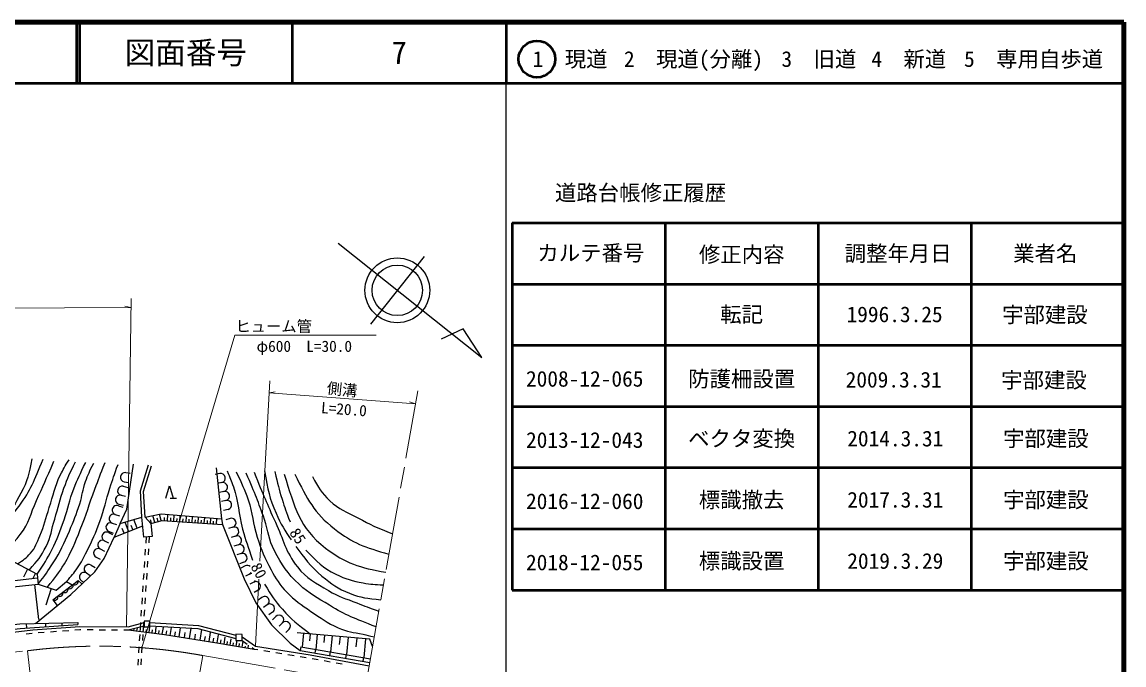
# Model space of a CAD drawing. Units: millimetres, scale not verified. Extents: x 40000 to 680000, y 20000 to 380000.
# Drawn here: x 499843 to 680000, y 274960 to 380000 of the extents above; entities that cross this region are included whole.
import ezdxf
from ezdxf.enums import TextEntityAlignment as Align

# ---------------------------------------------------------------- set-up
doc = ezdxf.new("R2010")
doc.units = ezdxf.units.MM
doc.header["$LTSCALE"] = 1000
doc.linetypes.add('CHAIN', pattern=[18.5, 12, -1.5, 3.5, -1.5])
for name, color, linetype, lineweight in [('M-BGD', 7, 'Continuous', 25), ('M-BMK', 2, 'CHAIN', 13), ('M-STR-HTXT', 7, 'Continuous', 13), ('M-TTL', 2, 'Continuous', 140), ('M-TTL-BAND', 7, 'Continuous', 25), ('M-TTL-FRAM', 2, 'Continuous', 50), ('M-TTL-LINE', 7, 'Continuous', 50), ('M-TTL-TXT', 7, 'Continuous', 50)]:
    doc.layers.add(name, color=color, linetype=linetype, lineweight=lineweight)
doc.styles.add('ＭＳ ゴシック', font='')
doc.styles.get('ＭＳ ゴシック').set_extended_font_data('MS Gothic')

msp = doc.modelspace()

# ---------------------------------------------------------------- linework, layer by layer
at = {"layer": 'M-BGD'}
for p, q in [((551528, 343859), (575002, 325179)), ((565589, 341690), (556799, 330644)), ((571959, 329856), (568380, 328193)), ((575002, 325179), (571959, 329856)), ((516786, 306379), (517527, 306268)), ((516562, 304896), (517304, 304784)), ((532173, 306223), (531442, 306054)), ((532509, 304761), (531779, 304593)), ((516038, 302693), (516768, 302518)), ((516386, 304152), (517116, 303978)), ((523370, 302233), (523970, 304233)), ((523970, 304233), (524570, 302233)), ((532846, 303299), (532115, 303131)), ((515598, 300970), (516302, 300714)), ((515690, 301234), (516419, 301059)), ((524070, 302233), (525070, 302233)), ((533182, 301837), (532451, 301669)), ((515086, 299560), (515790, 299304)), ((515897, 298063), (519450, 299089)), ((521560, 298246), (521240, 299375)), ((522607, 298542), (522311, 299590)), ((523119, 298550), (523154, 299066)), ((523635, 298515), (523705, 299547)), ((524652, 298446), (524721, 299462)), ((525652, 298378), (525720, 299378)), ((526650, 298310), (526717, 299295)), ((527648, 298243), (527713, 299212)), ((528645, 298175), (528710, 299128)), ((533518, 300375), (532788, 300207)), ((514573, 298150), (515278, 297894)), ((515897, 298063), (514879, 295855)), ((514879, 295855), (519572, 297701)), ((517275, 296797), (516687, 298291)), ((517958, 297066), (517690, 297749)), ((518641, 297335), (518104, 298701)), ((520995, 298087), (520836, 298651)), ((522083, 298394), (521935, 298918)), ((524144, 298480), (524178, 298988)), ((525152, 298412), (525186, 298912)), ((526151, 298344), (526184, 298837)), ((527149, 298277), (527182, 298761)), ((528147, 298209), (528179, 298686)), ((529144, 298142), (529176, 298610)), ((529643, 298108), (529707, 299045)), ((530142, 298074), (530173, 298535)), ((530641, 298040), (530703, 298962)), ((531140, 298006), (531170, 298459)), ((531639, 297973), (531700, 298878)), ((533862, 298889), (533146, 298665)), ((534310, 297458), (533594, 297234)), ((513989, 296590), (514659, 296251)), ((514061, 296740), (514766, 296484)), ((516528, 296503), (516234, 297250)), ((520132, 295880), (520066, 294883)), ((520635, 295920), (520570, 294922)), ((534758, 296026), (534042, 295802)), ((512635, 293913), (513305, 293574)), ((513312, 295251), (513982, 294913)), ((520000, 293885), (519934, 292887)), ((520504, 293924), (520438, 292926)), ((535206, 294595), (534491, 294371)), ((511959, 292574), (512628, 292236)), ((519868, 291889), (519802, 290891)), ((520372, 291929), (520306, 290931)), ((535654, 293163), (534939, 292939)), ((500747, 290627), (500071, 289324)), ((511150, 291262), (511788, 290868)), ((536102, 291732), (535387, 291508)), ((536301, 291128), (535641, 290772)), ((458336, 284288), (502344, 289169)), ((502051, 289950), (501602, 289086)), ((504871, 285602), (509016, 288761)), ((504871, 285602), (509016, 288761)), ((509016, 288761), (509641, 288191)), ((509573, 288710), (509951, 288477)), ((510362, 289986), (511000, 289592)), ((519736, 289893), (519671, 288896)), ((520240, 289933), (520174, 288935)), ((537013, 289808), (536353, 289452)), ((537725, 288488), (537065, 288132)), ((458446, 283295), (502454, 288175)), ((501883, 288111), (502515, 282409)), ((504630, 287447), (503720, 284727)), ((519605, 287898), (519539, 286900)), ((520108, 287937), (520043, 286939)), ((538438, 287168), (537777, 286812)), ((504871, 285602), (505576, 284664)), ((519473, 285902), (519407, 284904)), ((519977, 285942), (519911, 284944)), ((539070, 286004), (538461, 285566)), ((539945, 284785), (539335, 284348)), ((519341, 283906), (519275, 282909)), ((519845, 283946), (519779, 282948)), ((540819, 283566), (540210, 283129)), ((541335, 282863), (540819, 282318)), ((500543, 281712), (500561, 280961)), ((503671, 281787), (503686, 281182)), ((506333, 281851), (506345, 281369)), ((508940, 281913), (508954, 281554)), ((517213, 280693), (519788, 281377)), ((517216, 281193), (519793, 281890)), ((519209, 281911), (519144, 280913)), ((519629, 280380), (519731, 281169)), ((519713, 281950), (519647, 280953)), ((520621, 280251), (520740, 281171)), ((521641, 280118), (521773, 281139)), ((522776, 279970), (522953, 281102)), ((524069, 279768), (524270, 281061)), ((542424, 281831), (541908, 281287)), ((500492, 280058), (501485, 280174)), ((502482, 280253), (503479, 280324)), ((504477, 280395), (505474, 280466)), ((506472, 280537), (507469, 280609)), ((508467, 280680), (509313, 280740)), ((509313, 280740), (509465, 280739)), ((510464, 280733), (511464, 280727)), ((512464, 280721), (513464, 280716)), ((514464, 280710), (515464, 280704)), ((516464, 280698), (517213, 280693)), ((517646, 280637), (517664, 280778)), ((518141, 280573), (518172, 280805)), ((518637, 280508), (518698, 280974)), ((519078, 279915), (519012, 278917)), ((519133, 280444), (519184, 280839)), ((519581, 279955), (519515, 278957)), ((520125, 280315), (520184, 280775)), ((521131, 280185), (521197, 280695)), ((522209, 280045), (522282, 280612)), ((523422, 279869), (523523, 280515)), ((524806, 279653), (524922, 280391)), ((525544, 279538), (525775, 281014)), ((526387, 279406), (526519, 280249)), ((527230, 279275), (527493, 280960)), ((528092, 279140), (528226, 280002)), ((528954, 279005), (529223, 280729)), ((529700, 278889), (529817, 279635)), ((530447, 278772), (530680, 280265)), ((531093, 278671), (531194, 279317)), ((531739, 278570), (531954, 279860)), ((532866, 278381), (533055, 279509)), ((543513, 280800), (542997, 280255)), ((545833, 280144), (545630, 277891)), ((546960, 280043), (546858, 278916)), ((548086, 279942), (547867, 277508)), ((549303, 279832), (549194, 278615)), ((550520, 279723), (550284, 277094)), ((551835, 279604), (551716, 278290)), ((553149, 279486), (552894, 276646)), ((554569, 279358), (554441, 277938)), ((518946, 277920), (518880, 276922)), ((519450, 277959), (519384, 276961)), ((532303, 278476), (532397, 279039)), ((533360, 278299), (533442, 278792)), ((533853, 278217), (534017, 279203)), ((534346, 278134), (534421, 278586)), ((534839, 278052), (534990, 278955)), ((535332, 277970), (535411, 278444)), ((535825, 277887), (535984, 278835)), ((535832, 278942), (536649, 278367)), ((536319, 277805), (536358, 278042)), ((536812, 277723), (536891, 278197)), ((537467, 277791), (537798, 277558)), ((537798, 277558), (538386, 277464)), ((545437, 277924), (545336, 277333)), ((545437, 277924), (556805, 275976)), ((547766, 276916), (547867, 277508)), ((555989, 279230), (555713, 276163)), ((518814, 275924), (518748, 274926)), ((519318, 275963), (519252, 274966)), ((539373, 277306), (540361, 277147)), ((541348, 276989), (542335, 276831)), ((543323, 276673), (544310, 276515)), ((545298, 276356), (546285, 276198)), ((545336, 277333), (556700, 275385)), ((547271, 276031), (548255, 275852)), ((549238, 275672), (550222, 275493)), ((550182, 276502), (550284, 277094)), ((552792, 276055), (552894, 276646)), ((555611, 275572), (555713, 276163)), ((551206, 275314), (552190, 275134))]:
    msp.add_line(p, q, dxfattribs=at)
for points in [[(515897, 298063), (517002, 300392), (518068, 307775)], [(519450, 299089), (519223, 303383), (520536, 307654)], [(519949, 299116), (519727, 303321), (521014, 307507)], [(531581, 307154), (532163, 301454), (532478, 298813), (532636, 297905), (536146, 289032), (538058, 285132), (540628, 281502), (543701, 278519), (545336, 277333)], [(519949, 299116), (520911, 298063), (521145, 295960), (519735, 295849), (519450, 299089)], [(519949, 299118), (522569, 299642), (532478, 298813)], [(520911, 298063), (522727, 298576), (532636, 297905)], [(502027, 281748), (507805, 286496), (511771, 290158), (513280, 292368), (514879, 295855)], [(458446, 283295), (458336, 284288), (465093, 286051), (469284, 286507), (472898, 288784), (480434, 290487), (490295, 292688), (497677, 292221), (502317, 289812), (502344, 289169), (502454, 288175)], [(502454, 288175), (505424, 287181), (507121, 288603), (508053, 288026)], [(440809, 274829), (452642, 275024), (461753, 276026), (501608, 280692), (509297, 281240), (517216, 281193)], [(443531, 275133), (454003, 275528), (463353, 276563), (480362, 278689), (499542, 280889), (508954, 281554)], [(443559, 275880), (453936, 276325), (463260, 277358), (480266, 279484), (499479, 281687), (508940, 281913)], [(520737, 281376), (528606, 280925), (534790, 279287)], [(520741, 281877), (528685, 281422), (534798, 279803)], [(517213, 280693), (523150, 279922), (531677, 278580), (537798, 277558)], [(535841, 279547), (537991, 278033), (546923, 276602), (556603, 274838)], [(557161, 277986), (556681, 279168), (544837, 280234)]]:
    msp.add_lwpolyline(points, dxfattribs=at)
for points in [[(519787, 281179), (520735, 281171), (520744, 282128), (519795, 282137)], [(534785, 278959), (535832, 278942), (535847, 279956), (534800, 279972)]]:
    msp.add_lwpolyline(points, close=True, dxfattribs=at)
for radius in [5294, 4118]:
    msp.add_circle((561194, 336167), radius, dxfattribs=at)
for centre, radius, start, end in [((516674, 305638), 750, 81.42477, 261.42477), ((532341, 305492), 750, 282.95758, 102.95758), ((532678, 304030), 750, 282.95758, 102.95758), ((515864, 301963), 750, 76.57419, 256.57419), ((516212, 303422), 750, 76.57419, 256.57419), ((533014, 302568), 750, 282.95758, 102.95758), ((515342, 300265), 750, 70.04111, 250.04111), ((533350, 301106), 750, 282.95758, 102.95758), ((514830, 298855), 750, 70.04111, 250.04111), ((514317, 297445), 750, 70.04111, 250.04111), ((534086, 298174), 750, 287.38239, 107.38239), ((534534, 296742), 750, 287.38239, 107.38239), ((513651, 295920), 750, 63.17511, 243.17511), ((534982, 295311), 750, 287.38239, 107.38239), ((512297, 293243), 750, 63.17511, 243.17511), ((512974, 294582), 750, 63.17511, 243.17511), ((535430, 293879), 750, 287.38239, 107.38239), ((535878, 292448), 750, 287.38239, 107.38239), ((509967, 289348), 750, 58.28573, 238.28573), ((510756, 290624), 750, 58.28573, 238.28573), ((536657, 290468), 750, 49.41988, 118.34569), ((536657, 290468), 750, 298.34569, 328.63751), ((508473, 288614), 563, 239.53425, 15.07364), ((537369, 289148), 750, 88.00638, 118.34569), ((537369, 289148), 750, 298.34569, 328.9849), ((538081, 287828), 750, 298.34569, 118.34569), ((505986, 286719), 563, 239.53425, 15.07364), ((506815, 287351), 563, 239.53425, 15.07364), ((507644, 287982), 563, 239.53425, 15.07364), ((505156, 286087), 563, 239.53425, 15.07364), ((539508, 285394), 750, 305.65533, 125.65533), ((540382, 284175), 750, 305.65533, 125.65533), ((541879, 282347), 750, 316.55389, 136.55389), ((542968, 281316), 750, 316.55389, 136.55389)]:
    msp.add_arc(centre, radius, start, end, dxfattribs=at)
for points, knots in [([(454032, 302620), (456327, 300653), (457250, 299984), (459575, 298719), (462739, 296998), (464847, 296723), (468352, 295896), (472426, 294935), (474781, 294743), (478925, 294151), (481064, 293846), (482258, 293591), (484416, 293484), (486361, 293388), (487479, 293390), (489395, 293741), (491297, 294089), (492402, 294397), (494065, 295383), (495432, 296193), (495960, 296991), (497042, 298155), (498002, 299187), (498507, 299798), (499352, 300926), (501367, 303617), (501745, 304965), (503304, 308573)], [0, 0, 0, 0, 1, 1, 1, 2, 2, 2, 3, 3, 3, 4, 4, 4, 5, 5, 5, 6, 6, 6, 7, 7, 7, 8, 8, 8, 9, 9, 9, 9]), ([(501456, 308625), (500930, 306085), (500761, 305044), (499660, 303030), (498705, 301286), (498213, 300111), (496580, 298976), (495064, 297921), (493949, 297765), (492166, 297282), (490809, 296914), (490020, 296787), (488619, 296677), (487241, 296570), (486462, 296723), (485084, 296820), (481504, 297072), (479512, 297380), (475948, 297795), (473298, 298104), (471801, 298209), (469173, 298668), (467318, 298992), (466276, 299178), (464451, 299643), (463130, 299979), (462409, 300241), (461115, 300669), (458935, 301392), (458223, 301713), (455623, 302774)], [0, 0, 0, 0, 1, 1, 1, 2, 2, 2, 3, 3, 3, 4, 4, 4, 5, 5, 5, 6, 6, 6, 7, 7, 7, 8, 8, 8, 9, 9, 9, 10, 10, 10, 10]), ([(494986, 292392), (497163, 293788), (498123, 294417), (499561, 296265), (501036, 298163), (501196, 299640), (502203, 301823), (503355, 304321), (503704, 305137), (505058, 308261)], [0, 0, 0, 0, 1, 1, 1, 2, 2, 2, 3, 3, 3, 3]), ([(499080, 291493), (500099, 292110), (500523, 292400), (501231, 293209), (502063, 294159), (502234, 294910), (502741, 296066), (503507, 297812), (503689, 298886), (504301, 300692), (505000, 302755), (505130, 304021), (506100, 305971), (506603, 306985), (506800, 307373), (507525, 308494)], [0, 0, 0, 0, 1, 1, 1, 2, 2, 2, 3, 3, 3, 4, 4, 4, 5, 5, 5, 5]), ([(501037, 290477), (502420, 292056), (502962, 292668), (503782, 294321), (504589, 295948), (504648, 297019), (505179, 298755), (505787, 300744), (505971, 301909), (506698, 303857), (507340, 305580), (507618, 306182), (508581, 308170)], [0, 0, 0, 0, 1, 1, 1, 2, 2, 2, 3, 3, 3, 4, 4, 4, 4]), ([(502317, 289812), (503526, 291595), (503894, 292165), (504724, 293775), (505669, 295609), (506029, 296722), (506728, 298664), (507431, 300616), (507560, 301801), (508307, 303736), (508973, 305459), (509260, 306060), (510251, 308048)], [0, 0, 0, 0, 1, 1, 1, 2, 2, 2, 3, 3, 3, 4, 4, 4, 4]), ([(502454, 288175), (503686, 289716), (504047, 290219), (504936, 291619), (506162, 293549), (506656, 294750), (507578, 296842), (508331, 298550), (508701, 299532), (509279, 301306), (509731, 302693), (509727, 303548), (510220, 304920), (510655, 306130), (510865, 306567), (511557, 307927)], [0, 0, 0, 0, 1, 1, 1, 2, 2, 2, 3, 3, 3, 4, 4, 4, 5, 5, 5, 5]), ([(503982, 287663), (505364, 289348), (505789, 289923), (506758, 291497), (508021, 293549), (508455, 294856), (509370, 297085), (510409, 299616), (510777, 301115), (511739, 303675), (512378, 305377), (512586, 305921), (513409, 308018)], [0, 0, 0, 0, 1, 1, 1, 2, 2, 2, 3, 3, 3, 4, 4, 4, 4]), ([(507121, 288603), (507994, 289582), (508264, 289897), (508891, 290805), (509583, 291809), (509886, 292430), (510436, 293519), (511376, 295378), (511853, 296451), (512574, 298406), (513344, 300492), (513499, 301750), (514194, 303862), (514694, 305380), (514866, 305879), (515542, 307725)], [0, 0, 0, 0, 1, 1, 1, 2, 2, 2, 3, 3, 3, 4, 4, 4, 5, 5, 5, 5]), ([(533366, 306653), (533905, 305488), (534030, 305101), (534394, 304083), (535328, 301471), (535160, 299815), (535913, 297145), (536477, 295142), (536700, 294449), (537548, 292076)], [0, 0, 0, 0, 1, 1, 1, 2, 2, 2, 3, 3, 3, 3]), ([(534829, 306498), (535855, 304449), (536155, 303780), (536803, 301958), (537627, 299639), (537530, 298175), (538303, 295839), (539013, 293694), (539459, 292486), (540553, 290509), (541401, 288978), (541907, 288099), (543120, 286837), (544482, 285421), (545449, 284834), (547068, 283718), (548742, 282565), (549676, 281872), (551529, 281034), (553025, 280357), (553993, 280329), (555595, 279968), (556318, 279805), (556557, 279749), (557451, 279573)], [0, 0, 0, 0, 1, 1, 1, 2, 2, 2, 3, 3, 3, 4, 4, 4, 5, 5, 5, 6, 6, 6, 7, 7, 7, 8, 8, 8, 8]), ([(557725, 281168), (554115, 282612), (552920, 283016), (550108, 284705), (548083, 285921), (546873, 286544), (545133, 288140), (543174, 289937), (542372, 291290), (541106, 293628), (540112, 295463), (540167, 296747), (539487, 298721), (538451, 301732), (537998, 302717), (536487, 306301)], [0, 0, 0, 0, 1, 1, 1, 2, 2, 2, 3, 3, 3, 4, 4, 4, 5, 5, 5, 5]), ([(537790, 306459), (539385, 302514), (539813, 301437), (541264, 298287), (542594, 295399), (542895, 293484), (544857, 290983), (546399, 289017), (547818, 288416), (549950, 287114), (551629, 286088), (552740, 285828), (554569, 285100), (555980, 284539), (556472, 284356), (558184, 283752)], [0, 0, 0, 0, 1, 1, 1, 2, 2, 2, 3, 3, 3, 4, 4, 4, 5, 5, 5, 5]), ([(539487, 306656), (540088, 303476), (540232, 302298), (541383, 299747), (542195, 297947), (542754, 296910), (543852, 295385)], [0, 0, 0, 0, 1, 1, 1, 2, 2, 2, 2]), ([(541176, 306570), (541681, 304399), (541814, 303779), (542360, 302030), (542817, 300563), (542997, 300065), (543663, 298319)], [0, 0, 0, 0, 1, 1, 1, 2, 2, 2, 2]), ([(542725, 306104), (544397, 300788), (545155, 297328), (549436, 294062), (552740, 291542), (555078, 290865), (559310, 290106)], [0, 0, 0, 0, 1, 1, 1, 2, 2, 2, 2]), ([(544422, 306143), (546549, 301977), (547522, 299840), (550937, 297181), (553958, 294828), (555852, 294193), (559834, 293061)], [0, 0, 0, 0, 1, 1, 1, 2, 2, 2, 2]), ([(547305, 305748), (548317, 303893), (548776, 303116), (550147, 301800), (551660, 300348), (552885, 300001), (554727, 298997), (556893, 297817), (557747, 297481), (560421, 296374)], [0, 0, 0, 0, 1, 1, 1, 2, 2, 2, 3, 3, 3, 3]), ([(544627, 294320), (545999, 292428), (546921, 291118), (548884, 289483), (550475, 288157), (551461, 287447), (553384, 286679), (555289, 285920), (556233, 285828), (558514, 285617)], [0, 0, 0, 0, 1, 1, 1, 2, 2, 2, 3, 3, 3, 3]), ([(546229, 293739), (548154, 291774), (548913, 290860), (551124, 289791), (552784, 288988), (553809, 288686), (555625, 288370), (556912, 288145), (557432, 288095), (558946, 288055)], [0, 0, 0, 0, 1, 1, 1, 2, 2, 2, 3, 3, 3, 3]), ([(539487, 288174), (540675, 286212), (541116, 285550), (542407, 284063), (543962, 282271), (544760, 281716), (546960, 280043)], [0, 0, 0, 0, 1, 1, 1, 2, 2, 2, 2])]:
    msp.add_open_spline(points, degree=3, knots=knots, dxfattribs=at)
at = {"layer": 'M-BMK'}
for p, q in [((556156, 272315), (564565, 319745)), ((469604, 273859), (500751, 277282)), ((529401, 276492), (555576, 271909))]:
    msp.add_line(p, q, dxfattribs=at)
msp.add_arc((512532, 184578), 93450, 79.60016, 97.24234, dxfattribs=at)
at = {"layer": 'M-STR-HTXT'}
for p, q in [((311250, 332458), (517642, 333338)), ((517642, 333338), (516641, 333584)), ((517663, 334840), (516921, 281195)), ((538740, 291904), (540332, 321388)), ((540225, 319404), (541241, 319580)), ((540225, 319404), (564191, 317635)), ((564191, 317635), (563212, 317958)), ((537991, 278033), (538582, 288974)), ((500751, 277282), (503633, 251054)), ((529401, 276492), (524585, 248989))]:
    msp.add_line(p, q, dxfattribs=at)
msp.add_lwpolyline([(519437, 277772), (534633, 328822), (557749, 328822)], dxfattribs=at)
at = {"layer": 'M-TTL'}
for p, q in [((680000, 380000), (40000, 380000)), ((680000, 20000), (680000, 380000))]:
    msp.add_line(p, q, dxfattribs=at)
at = {"layer": 'M-TTL-BAND'}
msp.add_line((579000, 20000), (579000, 370000), dxfattribs=at)
at = {"layer": 'M-TTL-FRAM'}
for p, q in [((580000, 347197), (580000, 287197)), ((580000, 347197), (680000, 347197)), ((580000, 287197), (680000, 287197))]:
    msp.add_line(p, q, dxfattribs=at)
at = {"layer": 'M-TTL-LINE'}
for p, q in [((508747, 380000), (508747, 370000)), ((509247, 380000), (509247, 370000)), ((543997, 380000), (543997, 370000)), ((579000, 380000), (579000, 370000)), ((40000, 370000), (680000, 370000)), ((605000, 347197), (605000, 287197)), ((630000, 347197), (630000, 287197)), ((655000, 347197), (655000, 287197)), ((580000, 337197), (680000, 337197)), ((580000, 327197), (680000, 327197)), ((580000, 317197), (680000, 317197)), ((580000, 307197), (680000, 307197)), ((580000, 297197), (680000, 297197))]:
    msp.add_line(p, q, dxfattribs=at)
at = {"layer": 'M-TTL-TXT'}
msp.add_circle((584031, 373958), 3000, dxfattribs=at)

# ---------------------------------------------------------------- texts
at = {"layer": 'M-BGD', "style": 'ＭＳ ゴシック'}
for s, rotation, p in [('85', 303.499, (544931, 296020)), ('80', 298.496, (538555, 290381))]:
    msp.add_text(s, height=1833, rotation=rotation, dxfattribs=at).set_placement(p, align=Align.MIDDLE_CENTER)
at = {"layer": 'M-STR-HTXT', "style": 'ＭＳ ゴシック'}
msp.add_text('ヒューム管', height=1833, dxfattribs=at).set_placement((540981, 328822), align=Align.BOTTOM_CENTER)
msp.add_text('φ600  L=30.0', height=1833, dxfattribs=at).set_placement((545988, 327029), align=Align.MIDDLE_CENTER)
for s, rotation, p in [('側溝', 354.184, (552178, 319974)), ('L=20.0', 355.786, (552478, 316751))]:
    msp.add_text(s, height=1833, rotation=rotation, dxfattribs=at).set_placement(p, align=Align.MIDDLE_CENTER)
at = {"layer": 'M-TTL-TXT', "style": 'ＭＳ ゴシック'}
for s, height, p in [('図面番号', 3666, (526622, 375000)), ('7', 3666, (561497, 375000)), ('1\u3000現道', 2566, (589448, 373958)), ('2\u3000現道(分離)', 2566, (609619, 373958)), ('3\u3000旧道', 2566, (630121, 373958)), ('4\u3000新道', 2566, (644824, 373958)), ('5\u3000専用自歩道', 2566, (665228, 373958)), ('道路台帳修正履歴', 2566, (600968, 352113)), ('カルテ番号', 2566, (592839, 342277)), ('修正内容', 2566, (617509, 342023)), ('調整年月日', 2566, (643089, 342197)), ('業者名', 2566, (667134, 342197)), ('転記', 2566, (617500, 332245)), ('1996.3.25', 2566, (642500, 332245)), ('宇部建設', 2566, (667077, 332189)), ('2008-12-065', 2566, (591836, 321713)), ('防護柵設置', 2566, (617500, 321693)), ('2009.3.31', 2566, (642352, 321565)), ('宇部建設', 2566, (666928, 321508)), ('ベクタ変換', 2566, (617489, 311951)), ('宇部建設', 2566, (667233, 311951)), ('2013-12-043', 2566, (591836, 311713)), ('2014.3.31', 2566, (642613, 311951)), ('2016-12-060', 2566, (591836, 301713)), ('標識撤去', 2566, (617489, 301951)), ('2017.3.31', 2566, (642613, 301951)), ('宇部建設', 2566, (667233, 301951)), ('2018-12-055', 2566, (591836, 291713)), ('標識設置', 2566, (617489, 291951)), ('2019.3.29', 2566, (642613, 291951)), ('宇部建設', 2566, (667233, 291951))]:
    msp.add_text(s, height=height, dxfattribs=at).set_placement(p, align=Align.MIDDLE_CENTER)

doc.saveas('drawing.dxf')
